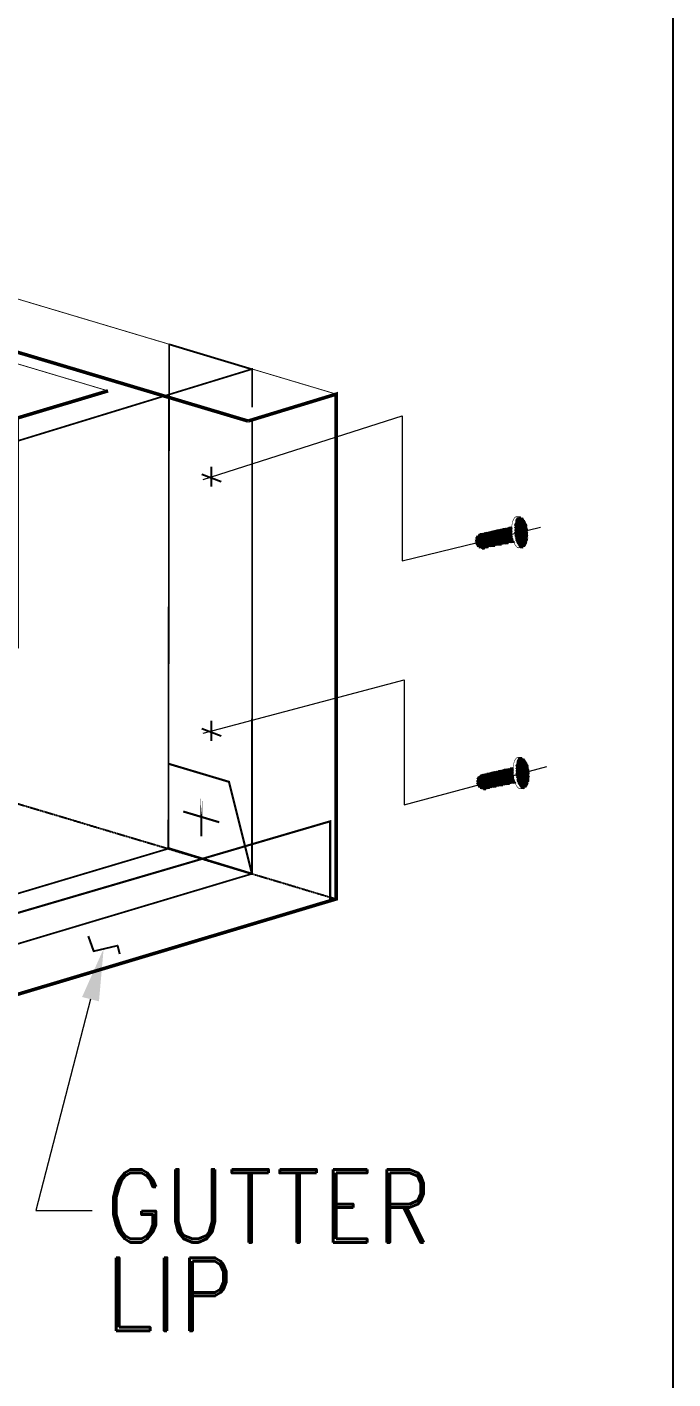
# Model space of a CAD drawing. Header units: millimetres. Extents: x 0 to 2669304, y -3314102 to 0.
# Drawn here: x 2470405 to 2474710, y -3182764 to -3173746 of the extents above; entities that cross this region are included whole.
import ezdxf

# ---------------------------------------------------------------- set-up
doc = ezdxf.new("R2010")
doc.units = ezdxf.units.MM
doc.header["$LTSCALE"] = 0.4
doc.header["$MEASUREMENT"] = 0
doc.linetypes.add('HIDDEN2', pattern=[0.1875, 0.125, -0.0625])
doc.layers.add('COL', color=4, linetype='Continuous')
doc.layers.add('TRIMS', color=144, linetype='Continuous')
doc.layers.add('Dimensions', color=5, linetype='Continuous', lineweight=0)
doc.layers.add('TEXT', color=7, linetype='Continuous', lineweight=13)
doc.styles.add('ROMAND', font='romand.shx')

msp = doc.modelspace()

# ---------------------------------------------------------------- linework, layer by layer
at = {"linetype": 'Continuous'}
for p, q in [((2471568.9784, -3176729.6631), (2471698.2536, -3176778.4313)), ((2471631.3347, -3176678.678), (2471631.3347, -3176811.6824)), ((2471568.9784, -3178425.4691), (2471698.2536, -3178474.2374)), ((2471631.3347, -3178374.4841), (2471631.3347, -3178507.4885))]:
    msp.add_line(p, q, dxfattribs=at)
at = {"color": 0, "linetype": 'Continuous'}
for p, q in [((2473657.0838, -3177089.0088), (2473697.8318, -3177018.4313)), ((2473658.5067, -3177069.1255), (2473690.221, -3177014.1947)), ((2473664.8834, -3177040.6619), (2473678.3236, -3177017.3827)), ((2473741.3484, -3177121.6611), (2473680.259, -3177015.8512)), ((2473681.7761, -3177014.9409), (2473691.6595, -3177014.9409)), ((2473739.8059, -3177101.5706), (2473689.0067, -3177013.5838)), ((2473440.5088, -3177223.7872), (2473507.0171, -3177108.5914)), ((2473450.4957, -3177223.9083), (2473518.5311, -3177106.0674)), ((2473461.9054, -3177221.5649), (2473530.0452, -3177103.5434)), ((2473475.9602, -3177214.6402), (2473541.5592, -3177101.0193)), ((2473486.8827, -3177213.1408), (2473553.0733, -3177098.4953)), ((2473498.2365, -3177210.8943), (2473564.5873, -3177095.9713)), ((2473499.2669, -3177110.2903), (2473638.383, -3177110.2903)), ((2473557.3652, -3177199.1947), (2473505.2757, -3177108.9731)), ((2473509.5903, -3177208.6477), (2473576.1013, -3177093.4473)), ((2473566.3909, -3177197.4088), (2473514.2027, -3177107.0162)), ((2473520.9442, -3177206.4012), (2473587.6154, -3177090.9233)), ((2473575.4166, -3177195.6229), (2473523.1297, -3177105.0593)), ((2473584.4423, -3177193.837), (2473532.0567, -3177103.1024)), ((2473532.298, -3177204.1546), (2473599.1294, -3177088.3993)), ((2473538.9976, -3177101.5809), (2473637.9485, -3177101.5809)), ((2473593.468, -3177192.0511), (2473540.9837, -3177101.1455)), ((2473543.6519, -3177201.9081), (2473610.6435, -3177085.8752)), ((2473602.4937, -3177190.2652), (2473549.9106, -3177099.1886)), ((2473555.0057, -3177199.6615), (2473622.1575, -3177083.3512)), ((2473611.5195, -3177188.4793), (2473558.8376, -3177097.2317)), ((2473566.3596, -3177197.415), (2473633.6716, -3177080.8272)), ((2473620.5452, -3177186.6934), (2473567.7646, -3177095.2748)), ((2473575.4166, -3177195.6229), (2473635.1583, -3177092.1472)), ((2473576.4315, -3177093.3259), (2473635.2171, -3177093.3259)), ((2473629.5709, -3177184.9075), (2473576.6916, -3177093.3179)), ((2473636.2998, -3177183.5761), (2473583.3217, -3177091.8155)), ((2473586.7704, -3177193.3763), (2473635.9582, -3177108.1806)), ((2473645.3255, -3177181.7902), (2473592.2487, -3177089.8586)), ((2473637.5453, -3177150.8956), (2473601.1757, -3177087.9017)), ((2473636.5881, -3177131.8189), (2473610.1027, -3177085.9448)), ((2473616.1622, -3177084.6164), (2473634.7826, -3177084.6164)), ((2473636.1772, -3177113.6882), (2473619.0297, -3177083.9879)), ((2473635.287, -3177094.7275), (2473627.9567, -3177082.031)), ((2473720.2488, -3177207.0479), (2473656.9486, -3177097.4087)), ((2473656.9824, -3177102.0353), (2473739.8634, -3177102.0353)), ((2473656.9826, -3177093.3259), (2473738.611, -3177093.3259)), ((2473657.0857, -3177106.4246), (2473705.1271, -3177023.2144)), ((2473657.255, -3177110.7448), (2473740.7491, -3177110.7448)), ((2473657.2557, -3177084.6164), (2473736.9852, -3177084.6164)), ((2473726.4687, -3177200.4021), (2473657.4571, -3177080.8706)), ((2473657.8042, -3177075.907), (2473734.9772, -3177075.907)), ((2473658.0309, -3177122.2063), (2473712.1029, -3177028.5508)), ((2473658.7607, -3177067.1975), (2473732.5756, -3177067.1975)), ((2473731.5394, -3177191.7659), (2473658.9302, -3177066.0032)), ((2473659.7015, -3177136.7315), (2473718.75, -3177034.4566)), ((2473660.2125, -3177058.4881), (2473729.7663, -3177058.4881)), ((2473734.8696, -3177180.1151), (2473661.4142, -3177052.8867)), ((2473661.9572, -3177150.2435), (2473723.7788, -3177043.1654)), ((2473662.1736, -3177049.7787), (2473726.5318, -3177049.7787)), ((2473664.7027, -3177162.9071), (2473727.9285, -3177053.3968)), ((2473737.6711, -3177167.5487), (2473664.7047, -3177041.1671)), ((2473664.739, -3177041.0692), (2473722.8507, -3177041.0692)), ((2473668.0343, -3177174.5554), (2473731.6882, -3177064.3036)), ((2473668.4041, -3177032.3598), (2473716.5017, -3177032.3598)), ((2473739.8264, -3177153.8628), (2473668.9975, -3177031.1836)), ((2473671.9515, -3177185.1895), (2473734.9981, -3177075.9896)), ((2473673.4288, -3177023.6503), (2473705.738, -3177023.6503)), ((2473741.1542, -3177138.7437), (2473674.1179, -3177022.6334)), ((2473676.3792, -3177194.9394), (2473737.7753, -3177088.5983)), ((2473681.5155, -3177203.4619), (2473739.9002, -3177102.3368)), ((2473734.9235, -3177075.6952), (2473704.2805, -3177022.6199)), ((2473395.6802, -3177171.2564), (2473646.7531, -3177171.2564)), ((2473395.9222, -3177179.0811), (2473425.7525, -3177127.4136)), ((2473396.0265, -3177179.9659), (2473652.6617, -3177179.9659)), ((2473414.4452, -3177212.9333), (2473396.2257, -3177181.3763)), ((2473429.2811, -3177221.2111), (2473396.4749, -3177164.3891)), ((2473396.8529, -3177162.547), (2473643.8614, -3177162.547)), ((2473397.9245, -3177188.6753), (2473610.5289, -3177188.6753)), ((2473398.1834, -3177157.7457), (2473408.4061, -3177140.0395)), ((2473398.8641, -3177191.4045), (2473437.9328, -3177123.7355)), ((2473399.6593, -3177153.8375), (2473640.9698, -3177153.8375)), ((2473440.8463, -3177223.8237), (2473399.9949, -3177153.067)), ((2473401.5721, -3177197.3848), (2473566.5122, -3177197.3848)), ((2473403.5317, -3177200.7389), (2473449.4469, -3177121.2115)), ((2473404.4283, -3177145.1281), (2473639.1969, -3177145.1281)), ((2473450.929, -3177223.8686), (2473404.9974, -3177144.3127)), ((2473409.301, -3177208.165), (2473460.9609, -3177118.6874)), ((2473459.995, -3177222.1525), (2473411.0166, -3177137.3194)), ((2473411.9727, -3177136.4186), (2473638.9995, -3177136.4186)), ((2473415.9372, -3177214.0896), (2473472.475, -3177116.1634)), ((2473468.2295, -3177218.9961), (2473417.8674, -3177131.7663)), ((2473423.3466, -3177218.6752), (2473483.989, -3177113.6394)), ((2473425.0944, -3177127.7092), (2473638.8021, -3177127.7092)), ((2473475.7769, -3177214.6498), (2473425.4808, -3177127.5342)), ((2473431.5165, -3177221.9434), (2473495.503, -3177111.1154)), ((2473485.1594, -3177213.4818), (2473433.8636, -3177124.6348)), ((2473494.1851, -3177211.6959), (2473442.7868, -3177122.6714)), ((2473503.2109, -3177209.91), (2473451.7138, -3177120.7145)), ((2473459.5362, -3177118.9998), (2473638.6047, -3177118.9998)), ((2473512.2366, -3177208.1241), (2473460.6408, -3177118.7576)), ((2473521.2623, -3177206.3382), (2473469.5678, -3177116.8007)), ((2473530.288, -3177204.5523), (2473478.4948, -3177114.8438)), ((2473539.3137, -3177202.7664), (2473487.4218, -3177112.8869)), ((2473548.3394, -3177200.9805), (2473496.3487, -3177110.93)), ((2473598.1243, -3177191.1298), (2473636.4287, -3177124.7846)), ((2473609.4781, -3177188.8832), (2473636.8086, -3177141.5455)), ((2473620.832, -3177186.6367), (2473638.9772, -3177155.2083)), ((2473632.1858, -3177184.3901), (2473642.649, -3177166.2674)), ((2473643.5397, -3177182.1436), (2473646.5806, -3177176.8765)), ((2473713.6802, -3177213.0897), (2473657.5423, -3177115.8558)), ((2473657.8012, -3177119.4542), (2473741.2728, -3177119.4542)), ((2473658.6226, -3177128.1637), (2473741.4371, -3177128.1637)), ((2473659.7216, -3177136.8731), (2473741.2428, -3177136.8731)), ((2473706.7799, -3177218.5568), (2473659.7551, -3177137.1074)), ((2473661.1017, -3177145.5826), (2473740.6889, -3177145.5826)), ((2473662.7671, -3177154.292), (2473739.7727, -3177154.292)), ((2473664.7258, -3177163.0015), (2473738.4893, -3177163.0015)), ((2473696.887, -3177218.8406), (2473664.7835, -3177163.2359)), ((2473667.1308, -3177171.7109), (2473736.8319, -3177171.7109)), ((2473670.0872, -3177180.4203), (2473734.7914, -3177180.4203)), ((2473673.6289, -3177189.1298), (2473732.3563, -3177189.1298)), ((2473677.9626, -3177197.8392), (2473728.6299, -3177197.8392)), ((2473687.314, -3177210.8376), (2473741.1879, -3177117.5253)), ((2473693.7529, -3177217.1039), (2473741.3246, -3177134.7074)), ((2473702.0925, -3177220.0782), (2473739.687, -3177154.9627)), ((2473718.9289, -3177208.3357), (2473734.5848, -3177181.2188)), ((2473407.4615, -3177206.0942), (2473522.4955, -3177206.0942)), ((2473416.9195, -3177214.8037), (2473475.3139, -3177214.8037)), ((2473438.4423, -3177223.5131), (2473453.7805, -3177223.5131)), ((2473476.5533, -3177214.8037), (2473478.4788, -3177214.8037)), ((2473683.769, -3177206.5487), (2473720.7498, -3177206.5487)), ((2473691.563, -3177215.2581), (2473711.0661, -3177215.2581)), ((2473666.0508, -3178695.2173), (2473706.7988, -3178624.6398)), ((2473666.0527, -3178712.633), (2473714.0941, -3178629.4229)), ((2473666.9979, -3178728.4148), (2473721.0699, -3178634.7593)), ((2473667.4737, -3178675.334), (2473699.188, -3178620.4032)), ((2473668.6685, -3178742.94), (2473727.717, -3178640.6651)), ((2473673.8504, -3178646.8704), (2473687.2906, -3178623.5912)), ((2473677.3711, -3178638.5682), (2473725.4687, -3178638.5682)), ((2473748.7934, -3178760.0712), (2473677.9645, -3178637.392)), ((2473682.3958, -3178629.8588), (2473714.705, -3178629.8588)), ((2473750.1212, -3178744.9522), (2473683.0849, -3178628.8419)), ((2473750.3154, -3178727.8696), (2473689.226, -3178622.0597)), ((2473690.7431, -3178621.1493), (2473700.6265, -3178621.1493)), ((2473748.7729, -3178707.779), (2473697.9737, -3178619.7922)), ((2473743.8905, -3178681.9036), (2473713.2475, -3178628.8284)), ((2473404.8892, -3178785.2895), (2473434.7195, -3178733.622)), ((2473407.8311, -3178797.613), (2473446.8998, -3178729.9439)), ((2473412.4987, -3178806.9473), (2473458.4139, -3178727.4199)), ((2473418.268, -3178814.3734), (2473469.9279, -3178724.8959)), ((2473424.9042, -3178820.2981), (2473481.442, -3178722.3719)), ((2473432.3136, -3178824.8836), (2473492.956, -3178719.8479)), ((2473434.0614, -3178733.9177), (2473647.7691, -3178733.9177)), ((2473484.7439, -3178820.8582), (2473434.4478, -3178733.7427)), ((2473440.4835, -3178828.1518), (2473504.47, -3178717.3239)), ((2473494.1264, -3178819.6902), (2473442.8306, -3178730.8432)), ((2473449.4758, -3178829.9956), (2473515.9841, -3178714.7998)), ((2473503.1521, -3178817.9043), (2473451.7538, -3178728.8799)), ((2473459.4627, -3178830.1167), (2473527.4981, -3178712.2758)), ((2473512.1779, -3178816.1185), (2473460.6808, -3178726.923)), ((2473468.5032, -3178725.2082), (2473647.5717, -3178725.2082)), ((2473521.2036, -3178814.3326), (2473469.6078, -3178724.9661)), ((2473470.8724, -3178827.7734), (2473539.0122, -3178709.7518)), ((2473530.2293, -3178812.5467), (2473478.5348, -3178723.0092)), ((2473484.9272, -3178820.8487), (2473550.5262, -3178707.2278)), ((2473539.255, -3178810.7608), (2473487.4618, -3178721.0523)), ((2473495.8497, -3178819.3493), (2473562.0403, -3178704.7038)), ((2473548.2807, -3178808.9749), (2473496.3888, -3178719.0954)), ((2473557.3064, -3178807.189), (2473505.3157, -3178717.1385)), ((2473507.2035, -3178817.1027), (2473573.5543, -3178702.1798)), ((2473508.2339, -3178716.4988), (2473647.35, -3178716.4988)), ((2473566.3322, -3178805.4031), (2473514.2427, -3178715.1816)), ((2473518.5573, -3178814.8562), (2473585.0683, -3178699.6557)), ((2473575.3579, -3178803.6172), (2473523.1697, -3178713.2247)), ((2473529.9112, -3178812.6096), (2473596.5824, -3178697.1317)), ((2473584.3836, -3178801.8313), (2473532.0967, -3178711.2678)), ((2473593.4093, -3178800.0454), (2473541.0237, -3178709.3109)), ((2473541.265, -3178810.3631), (2473608.0964, -3178694.6077)), ((2473547.9646, -3178707.7893), (2473646.9155, -3178707.7893)), ((2473602.435, -3178798.2596), (2473549.9507, -3178707.354)), ((2473552.6189, -3178808.1165), (2473619.6105, -3178692.0837)), ((2473611.4607, -3178796.4737), (2473558.8776, -3178705.3971)), ((2473563.9727, -3178805.87), (2473631.1245, -3178689.5597)), ((2473620.4865, -3178794.6878), (2473567.8046, -3178703.4402)), ((2473575.3266, -3178803.6234), (2473642.6386, -3178687.0357)), ((2473629.5122, -3178792.9019), (2473576.7316, -3178701.4833)), ((2473636.2411, -3178791.5705), (2473583.3618, -3178699.9808)), ((2473584.3836, -3178801.8313), (2473644.1253, -3178698.3556)), ((2473585.3985, -3178699.5343), (2473644.1841, -3178699.5343)), ((2473645.2668, -3178789.7846), (2473592.2887, -3178698.0239)), ((2473595.7374, -3178799.5848), (2473644.9252, -3178714.3891)), ((2473654.2925, -3178787.9987), (2473601.2157, -3178696.067)), ((2473607.0913, -3178797.3382), (2473645.3957, -3178730.9931)), ((2473646.5123, -3178757.1041), (2473610.1427, -3178694.1101)), ((2473645.5551, -3178738.0273), (2473619.0697, -3178692.1532)), ((2473625.1292, -3178690.8249), (2473643.7496, -3178690.8249)), ((2473645.1442, -3178719.8967), (2473627.9967, -3178690.1963)), ((2473644.254, -3178700.936), (2473636.9237, -3178688.2394)), ((2473729.2158, -3178813.2564), (2473665.9156, -3178703.6171)), ((2473665.9494, -3178708.2438), (2473748.8304, -3178708.2438)), ((2473665.9496, -3178699.5343), (2473747.578, -3178699.5343)), ((2473666.222, -3178716.9532), (2473749.7161, -3178716.9532)), ((2473666.2227, -3178690.8249), (2473745.9522, -3178690.8249)), ((2473735.4357, -3178806.6106), (2473666.4242, -3178687.0791)), ((2473722.6472, -3178819.2981), (2473666.5093, -3178722.0643)), ((2473666.7682, -3178725.6627), (2473750.2398, -3178725.6627)), ((2473666.7712, -3178682.1154), (2473743.9442, -3178682.1154)), ((2473667.7277, -3178673.406), (2473741.5426, -3178673.406)), ((2473740.5064, -3178797.9744), (2473667.8972, -3178672.2117)), ((2473669.1795, -3178664.6966), (2473738.7333, -3178664.6966)), ((2473743.8366, -3178786.3235), (2473670.3812, -3178659.0951)), ((2473670.9242, -3178756.452), (2473732.7458, -3178649.3738)), ((2473671.1406, -3178655.9871), (2473735.4988, -3178655.9871)), ((2473673.6697, -3178769.1156), (2473736.8955, -3178659.6053)), ((2473746.6381, -3178773.7571), (2473673.6717, -3178647.3756)), ((2473673.706, -3178647.2777), (2473731.8177, -3178647.2777)), ((2473677.0013, -3178780.7639), (2473740.6552, -3178670.5121)), ((2473680.9185, -3178791.3979), (2473743.9651, -3178682.1981)), ((2473685.3462, -3178801.1478), (2473746.7423, -3178694.8067)), ((2473690.4825, -3178809.6704), (2473748.8672, -3178708.5453)), ((2473696.281, -3178817.046), (2473750.1549, -3178723.7338)), ((2473404.6472, -3178777.4649), (2473655.7201, -3178777.4649)), ((2473404.9935, -3178786.1743), (2473661.6287, -3178786.1743)), ((2473423.4122, -3178819.1418), (2473405.1927, -3178787.5847)), ((2473438.2481, -3178827.4195), (2473405.4419, -3178770.5975)), ((2473405.8199, -3178768.7554), (2473652.8284, -3178768.7554)), ((2473406.8915, -3178794.8838), (2473619.4959, -3178794.8838)), ((2473407.1504, -3178763.9541), (2473417.3731, -3178746.248)), ((2473408.6263, -3178760.046), (2473649.9368, -3178760.046)), ((2473449.8133, -3178830.0322), (2473408.9619, -3178759.2755)), ((2473410.5391, -3178803.5932), (2473575.4792, -3178803.5932)), ((2473413.3953, -3178751.3365), (2473648.1639, -3178751.3365)), ((2473459.896, -3178830.0771), (2473413.9644, -3178750.5211)), ((2473416.4285, -3178812.3027), (2473531.4625, -3178812.3027)), ((2473468.962, -3178828.3609), (2473419.9836, -3178743.5278)), ((2473420.9397, -3178742.6271), (2473647.9665, -3178742.6271)), ((2473425.8865, -3178821.0121), (2473484.2809, -3178821.0121)), ((2473477.1965, -3178825.2046), (2473426.8344, -3178737.9748)), ((2473485.5203, -3178821.0121), (2473487.4458, -3178821.0121)), ((2473618.4451, -3178795.0917), (2473645.7756, -3178747.754)), ((2473629.799, -3178792.8451), (2473647.9442, -3178761.4168)), ((2473641.1528, -3178790.5986), (2473651.616, -3178772.4759)), ((2473652.5067, -3178788.352), (2473655.5476, -3178783.085)), ((2473667.5896, -3178734.3721), (2473750.4041, -3178734.3721)), ((2473668.6886, -3178743.0816), (2473750.2098, -3178743.0816)), ((2473715.7469, -3178824.7653), (2473668.7221, -3178743.3159)), ((2473670.0687, -3178751.791), (2473749.6559, -3178751.791)), ((2473671.7341, -3178760.5005), (2473748.7397, -3178760.5005)), ((2473673.6928, -3178769.2099), (2473747.4563, -3178769.2099)), ((2473705.854, -3178825.0491), (2473673.7505, -3178769.4443)), ((2473676.0978, -3178777.9194), (2473745.7989, -3178777.9194)), ((2473679.0542, -3178786.6288), (2473743.7584, -3178786.6288)), ((2473682.5959, -3178795.3382), (2473741.3233, -3178795.3382)), ((2473686.9296, -3178804.0477), (2473737.5969, -3178804.0477)), ((2473692.736, -3178812.7571), (2473729.7168, -3178812.7571)), ((2473700.53, -3178821.4666), (2473720.0332, -3178821.4666)), ((2473702.7199, -3178823.3124), (2473750.2916, -3178740.9158)), ((2473711.0595, -3178826.2867), (2473748.654, -3178761.1711)), ((2473727.8959, -3178814.5441), (2473743.5518, -3178787.4273)), ((2473447.4093, -3178829.7216), (2473462.7475, -3178829.7216))]:
    msp.add_line(p, q, dxfattribs=at)
at = {"const_width": 2.4582}
for points in [[(2473681.9824, -3177218.7183, -0.202830571), (2473669.9878, -3177214.2122, -0.094226861), (2473652.9583, -3177190.5239, -0.05090331), (2473642.4689, -3177160.2641, -0.038279383), (2473635.883, -3177118.2367, -0.038279383), (2473635.781, -3177075.6966, -0.05090331), (2473641.3836, -3177044.1641, -0.094226861), (2473654.478, -3177018.0935, -0.212755143), (2473666.2378, -3177011.6969, -0.033996461), (2473668.4711, -3177011.6724)], [(2473682.1917, -3177221.0782, -0.202830571), (2473670.1971, -3177216.572, -0.094226861), (2473653.1676, -3177192.8838, -0.05090331), (2473642.6782, -3177162.6239, -0.038279383), (2473636.0923, -3177120.5965, -0.038279383), (2473635.9903, -3177078.0564, -0.05090331), (2473641.5929, -3177046.5239, -0.094226861), (2473654.6873, -3177020.4533, -0.212755143), (2473666.4472, -3177014.0567, -0.033996461), (2473668.6804, -3177014.0322)], [(2473730.1781, -3177195.9106, -0.073254657), (2473704.6951, -3177220.0541, -0.000000789), (2473704.5384, -3177220.0673, -0.212755143), (2473691.9193, -3177215.5986, -0.094226861), (2473674.8897, -3177191.9103, -0.05090331), (2473664.4004, -3177161.6504, -0.038279383), (2473657.8145, -3177119.6231, -0.038279383), (2473657.7125, -3177077.0829, -0.05090331), (2473663.315, -3177045.5505, -0.094226861), (2473676.4095, -3177019.4799, -0.210257515), (2473688.0126, -3177013.0964, -0.089592378), (2473722.6121, -3177038.3236)], [(2473690.9494, -3178824.9268, -0.202830571), (2473678.9548, -3178820.4207, -0.094226861), (2473661.9253, -3178796.7324, -0.05090331), (2473651.4359, -3178766.4725, -0.038279383), (2473644.85, -3178724.4452, -0.038279383), (2473644.748, -3178681.905, -0.05090331), (2473650.3506, -3178650.3726, -0.094226861), (2473663.445, -3178624.302, -0.212755143), (2473675.2048, -3178617.9053, -0.033996461), (2473677.4381, -3178617.8808)], [(2473691.1587, -3178827.2866, -0.202830571), (2473679.1642, -3178822.7805, -0.094226861), (2473662.1346, -3178799.0922, -0.05090331), (2473651.6452, -3178768.8324, -0.038279383), (2473645.0593, -3178726.805, -0.038279383), (2473644.9573, -3178684.2648, -0.05090331), (2473650.5599, -3178652.7324, -0.094226861), (2473663.6543, -3178626.6618, -0.212755143), (2473675.4142, -3178620.2651, -0.033996461), (2473677.6474, -3178620.2407)], [(2473739.1451, -3178802.1191, -0.073254657), (2473713.6621, -3178826.2626, -0.000000789), (2473713.5054, -3178826.2757, -0.212755143), (2473700.8863, -3178821.807, -0.094226861), (2473683.8567, -3178798.1187, -0.05090331), (2473673.3674, -3178767.8589, -0.038279383), (2473666.7815, -3178725.8315, -0.038279383), (2473666.6795, -3178683.2914, -0.05090331), (2473672.282, -3178651.7589, -0.094226861), (2473685.3765, -3178625.6883, -0.210257515), (2473696.9796, -3178619.3048, -0.089592378), (2473731.5791, -3178644.532)]]:
    msp.add_lwpolyline(points, format="xyb", dxfattribs=at)
for points, const_width in [([(2473687.8033, -3177010.7365), (2473667.3972, -3177011.5932)], 2.4582), ([(2473688.0126, -3177013.0964), (2473667.6066, -3177013.9531)], 2.4582), ([(2473704.4857, -3177217.6943), (2473681.3034, -3177218.7786)], 2.4582), ([(2473704.6951, -3177220.0541), (2473681.5127, -3177221.1384)], 2.4582), ([(2473696.7703, -3178616.945), (2473676.3642, -3178617.8017)], 2.4582), ([(2473696.9796, -3178619.3048), (2473676.5736, -3178620.1615)], 2.4582), ([(2473713.4527, -3178823.9028), (2473690.2704, -3178824.987)], 2.4582), ([(2473713.6621, -3178826.2626), (2473690.4797, -3178827.3469)], 2.4582), ([(2471445.6469, -3178978.7141), (2471685.9481, -3179050.534)], 13.9351)]:
    msp.add_lwpolyline(points, dxfattribs=dict(const_width=const_width))
at = {"linetype": 'Continuous', "const_width": 2.4526}
for points in [[(2473699.5532, -3177220.5763, 0.265362156), (2473686.5115, -3177011.1103)], [(2473730.1781, -3177195.9106, 0.196133788), (2473720.6382, -3177036.3034)], [(2473708.5202, -3178826.7848, 0.265362156), (2473695.4785, -3178617.3188)], [(2473739.1451, -3178802.1191, 0.196133788), (2473729.6052, -3178642.5119)]]:
    msp.add_lwpolyline(points, format="xyb", dxfattribs=at)
for points in [[(2473636.878, -3177080.1243), (2473436.4853, -3177124.0528, 1.237151542), (2473475.2105, -3177214.8693, -0.397281923), (2473476.9151, -3177215.1131), (2473476.9151, -3177215.1131), (2473476.9151, -3177215.1131), (2473651.6611, -3177180.5366), (2473654.5444, -3177181.7289), (2473648.2835, -3177175.8659), (2473639.2789, -3177148.7448), (2473638.4276, -3177111.1845)], [(2473645.845, -3178686.3328), (2473445.4523, -3178730.2612, 1.237151542), (2473484.1775, -3178821.0778, -0.397281923), (2473485.8821, -3178821.3215), (2473485.8821, -3178821.3215), (2473485.8821, -3178821.3215), (2473660.6281, -3178786.7451), (2473663.5114, -3178787.9374), (2473657.2505, -3178782.0744), (2473648.2459, -3178754.9532), (2473647.3946, -3178717.393)]]:
    msp.add_lwpolyline(points, format="xyb", close=True, dxfattribs=at)
for points in [[(2473741.2962, -3177164.9504, -0.074835318), (2473740.2623, -3177165.2011)], [(2473741.5056, -3177167.3102, -0.074835318), (2473740.4716, -3177167.5609)], [(2473750.2632, -3178771.1588, -0.074835318), (2473749.2293, -3178771.4095)], [(2473750.4726, -3178773.5186, -0.074835318), (2473749.4386, -3178773.7693)]]:
    msp.add_lwpolyline(points, format="xyb")
at = {"linetype": 'Continuous'}
msp.add_lwpolyline([(2470811.6922, -3179810.1199), (2470848.0027, -3179909.8947), (2471006.8613, -3179873.613), (2471020.478, -3179928.0355)], dxfattribs=at)
at = {"layer": 'COL'}
msp.add_line((2474709.571, -3158979.5828), (2474709.571, -3185592.6675), dxfattribs=at)
at = {"layer": 'Dimensions'}
for p, q in [((2470827.9627, -3180230.6542), (2470462.3934, -3181639.5878)), ((2470462.3934, -3181639.5878), (2470839.1667, -3181639.5878))]:
    msp.add_line(p, q, dxfattribs=at)
for points in [[(2471579.6246, -3176765.1309), (2472904.5348, -3176340.0495), (2472904.5348, -3177306.5481), (2473827.7564, -3177082.2716)], [(2471579.6246, -3178456.5035), (2472918.2228, -3178100.1411), (2472918.2228, -3178934.7437), (2473868.8203, -3178678.3244)]]:
    msp.add_lwpolyline(points, dxfattribs=at)
msp.add_solid([(2470771.7607, -3180216.0718), (2470884.1646, -3180245.2367), (2470915.4574, -3179893.4425)], dxfattribs=at)
at = {"layer": 'TRIMS'}
for points, const_width in [([(2463624.5209, -3173985.199), (2470944.7073, -3176173.016)], 5.8527), ([(2471877.8135, -3176374.4031), (2465799.6537, -3174557.7962)], 23.411)]:
    msp.add_lwpolyline(points, dxfattribs=dict(at, const_width=const_width))
at = {"layer": 'TRIMS', "linetype": 'Continuous'}
for points, const_width in [([(2472465.4996, -3176194.7294), (2466389.0557, -3174378.6354), (2465801.3696, -3174558.3091)], 5.8527), ([(2470944.7073, -3176173.016), (2470339.2395, -3176354.3879), (2470339.2395, -3177881.6776), (2469785.0394, -3178060.3224), (2469785.0404, -3180365.4093)], 23.411), ([(2469785.0394, -3180365.4096), (2472465.4996, -3179562.2028), (2472465.4996, -3176194.7294), (2471877.8135, -3176374.4031)], 23.411), ([(2471319.0632, -3176207.4069), (2470339.2395, -3176508.005)], 11.7055), ([(2471903.9789, -3179197.174), (2471905.413, -3176386.279), (2471905.4233, -3176365.9619)], 11.7055), ([(2469827.6651, -3180345.381), (2469827.6651, -3179806.712), (2472425.1329, -3179044.1802), (2472425.1329, -3179568.8579)], 13.9351)]:
    msp.add_lwpolyline(points, dxfattribs=dict(at, const_width=const_width))
at = {"layer": 'TRIMS', "linetype": 'HIDDEN2'}
msp.add_lwpolyline([(2471351.7481, -3175861.8575, 11.7055, 11.7055, 0), (2471346.4825, -3179226.5868, 11.7055, 11.7055, 0), (2468666.9576, -3180026.5528, 11.7055, 11.7055, 0), (2468669.2113, -3177713.925, 11.7055, 11.7055, 0), (2467991.7382, -3177174.0239, 11.7055, 11.7055, 0), (2467991.7384, -3176889.0452, 13.9351, 13.9351, 0), (2468548.9241, -3177057.2522, 11.7055, 11.7055, 0), (2468548.9238, -3177342.2309, 11.7055, 11.7055, 0), (2469223.4181, -3177892.0989, 11.7055, 11.7055, 0), (2469223.4181, -3180197.1861, 11.7055, 11.7055, 0)], format="xyseb", dxfattribs=at)
at = {"layer": 'TRIMS'}
for points in [[(2471351.3875, -3175861.9682), (2471905.5943, -3176027.4662)], [(2471346.4825, -3179226.5868), (2471903.8783, -3179394.3025)]]:
    msp.add_lwpolyline(points, dxfattribs=at)
at = {"layer": 'TRIMS', "linetype": 'HIDDEN2'}
for points, const_width in [([(2471905.4233, -3176281.9694), (2471905.5943, -3176027.4662), (2471319.0632, -3176207.4069)], 11.7055), ([(2471903.8785, -3179394.0092), (2471750.3307, -3178780.7443), (2471349.6717, -3178660.9975)], 13.9351), ([(2469223.4181, -3180197.1861), (2471903.8783, -3179394.3025), (2471903.9789, -3179197.174)], 11.7055), ([(2471347.418, -3179223.376), (2471903.8785, -3179394.0092)], 13.9351)]:
    msp.add_lwpolyline(points, dxfattribs=dict(at, const_width=const_width))
for points in [[(2466387.3398, -3177741.9228), (2471903.8785, -3179394.0092)], [(2471903.8785, -3179394.0092), (2472465.4996, -3179562.2028)]]:
    msp.add_lwpolyline(points, dxfattribs=at)
at = {"layer": 'TRIMS', "color": 7, "const_width": 13.9351}
msp.add_lwpolyline([(2471566.8296, -3178874.1317), (2471566.8296, -3179144.8839)], close=True, dxfattribs=at)

# ---------------------------------------------------------------- texts
at = {"layer": 'TEXT', "style": 'ROMAND', "width": 0.9}
for s, p in [('GUTTER', (2470924.2591, -3181853.0128)), ('LIP', (2470924.2591, -3182442.4781))]:
    msp.add_text(s, height=487.08865, dxfattribs=at).set_placement(p)

doc.saveas('drawing.dxf')
